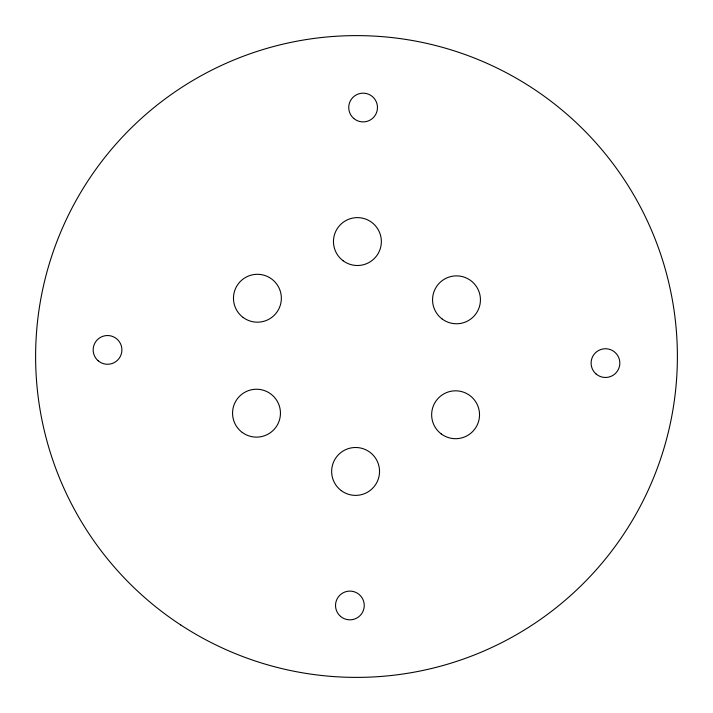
<?xml version="1.0" encoding="UTF-8"?>
<svg xmlns="http://www.w3.org/2000/svg" width="713" height="713" viewBox="0 0 713 713"><rect width="100%" height="100%" fill="white"/><g stroke="black" fill="none" stroke-linecap="round" stroke-linejoin="round"><path stroke-width="1.07" d="M596.086 373.986A14.367 14.367 0 0 0 619.579 365.787A14.367 14.367 0 0 0 600.729 349.539A14.367 14.367 0 0 0 596.086 373.986M340.511 616.353A14.367 14.367 0 0 0 364.004 608.153A14.367 14.367 0 0 0 345.163 591.906A14.367 14.367 0 0 0 340.511 616.353M98.153 360.778A14.367 14.367 0 0 0 121.647 352.579A14.367 14.367 0 0 0 102.797 336.331A14.367 14.367 0 0 0 98.153 360.778M442.203 319.032A23.948 23.948 0 0 0 480.277 302.588A23.948 23.948 0 0 0 447.006 277.838A23.948 23.948 0 0 0 442.203 319.032M441.294 433.967A23.948 23.948 0 0 0 479.368 417.533A23.948 23.948 0 0 0 446.097 392.774A23.948 23.948 0 0 0 441.294 433.967M341.295 490.651A23.948 23.948 0 0 0 379.378 474.207A23.948 23.948 0 0 0 346.099 449.457A23.948 23.948 0 0 0 341.295 490.651M242.215 432.399A23.948 23.948 0 0 0 280.289 415.955A23.948 23.948 0 0 0 247.01 391.196A23.948 23.948 0 0 0 242.215 432.399M243.124 317.454A23.948 23.948 0 0 0 281.198 301.011A23.948 23.948 0 0 0 247.919 276.261A23.948 23.948 0 0 0 243.124 317.454M343.113 260.771A23.948 23.948 0 0 0 381.197 244.336A23.948 23.948 0 0 0 347.917 219.577A23.948 23.948 0 0 0 343.113 260.771M180.719 624.953A320.877 320.877 0 0 0 676.878 374.503A320.877 320.877 0 0 0 211.904 70.043A320.877 320.877 0 0 0 180.719 624.953M353.728 118.42A14.367 14.367 0 0 0 377.222 110.212A14.367 14.367 0 0 0 358.372 93.964A14.367 14.367 0 0 0 353.728 118.42"/></g></svg>
